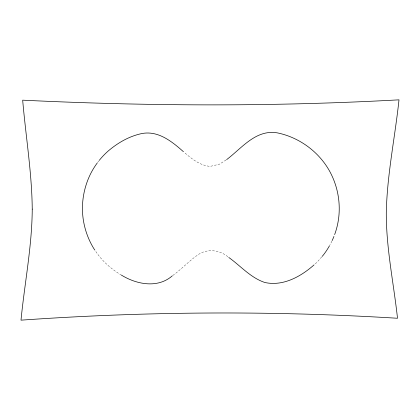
<?xml version="1.0" encoding="UTF-8"?>
<svg xmlns="http://www.w3.org/2000/svg" width="420" height="420" viewBox="0 0 420 420"><rect width="100%" height="100%" fill="white"/><g stroke="black" fill="none" stroke-linecap="round" stroke-linejoin="round"><path stroke-width="0.32" stroke-dasharray="2.1 1.58" d="M321.699 256.925L316.99 262.285L314.564 264.432M172.82 275.468C181.582 269.136 188.953 261.067 197.841 254.877C207.181 248.294 219.802 249.832 228.275 257.087M226.102 159.962L219.56 164.157L210.173 166.394C199.763 165.454 191.562 158.697 183.944 152.14M121.538 275.179C111.132 269.031 101.777 260.873 95.261 250.625M97.645 162.446A76.335 76.335 0 0 1 98.831 160.897M331.868 241.174A76.792 76.792 0 0 1 329.794 245.217"/><path stroke-width="0.63" d="M322.124 256.436L323.405 254.977A76.792 76.792 0 0 0 329.48 245.784M314.081 264.863C300.872 276.596 282.97 286.556 264.779 282.476C250.567 277.72 240.676 265.954 228.795 257.471M172.289 275.846C157.799 288.566 136.673 284.487 121.538 275.179M226.648 159.616C241.857 148.113 255.938 129.119 277.468 132.893C299.707 137.487 319.62 152.292 330.267 172.373A77.957 77.957 0 0 1 339.229 209.837A75.033 75.033 0 0 1 336.436 229.047A76.792 76.792 0 0 1 334.635 234.602M183.451 151.72C172.121 141.661 158.624 130.662 142.396 133.439C129.612 135.98 118.036 142.637 108.187 151.022A76.335 76.335 0 0 0 99.236 160.393M94.889 250.094L93.77 248.504A77.963 77.963 0 0 1 82.493 211.669C81.984 198.676 84.745 185.672 90.484 174.011A76.335 76.335 0 0 1 97.256 162.965M333.942 236.418A76.792 76.792 0 0 1 332.147 240.587M32.24 209.118C31.999 246.404 24.617 283.148 21 320.161C146.317 311.346 272.118 310.564 397.514 318.26C393.666 283.132 386.174 248.22 386.29 212.751C387.051 174.804 395 137.482 399 99.839C273.677 106.722 148.029 106.26 22.68 100.17C25.783 136.479 31.883 172.609 32.24 209.118"/></g></svg>
